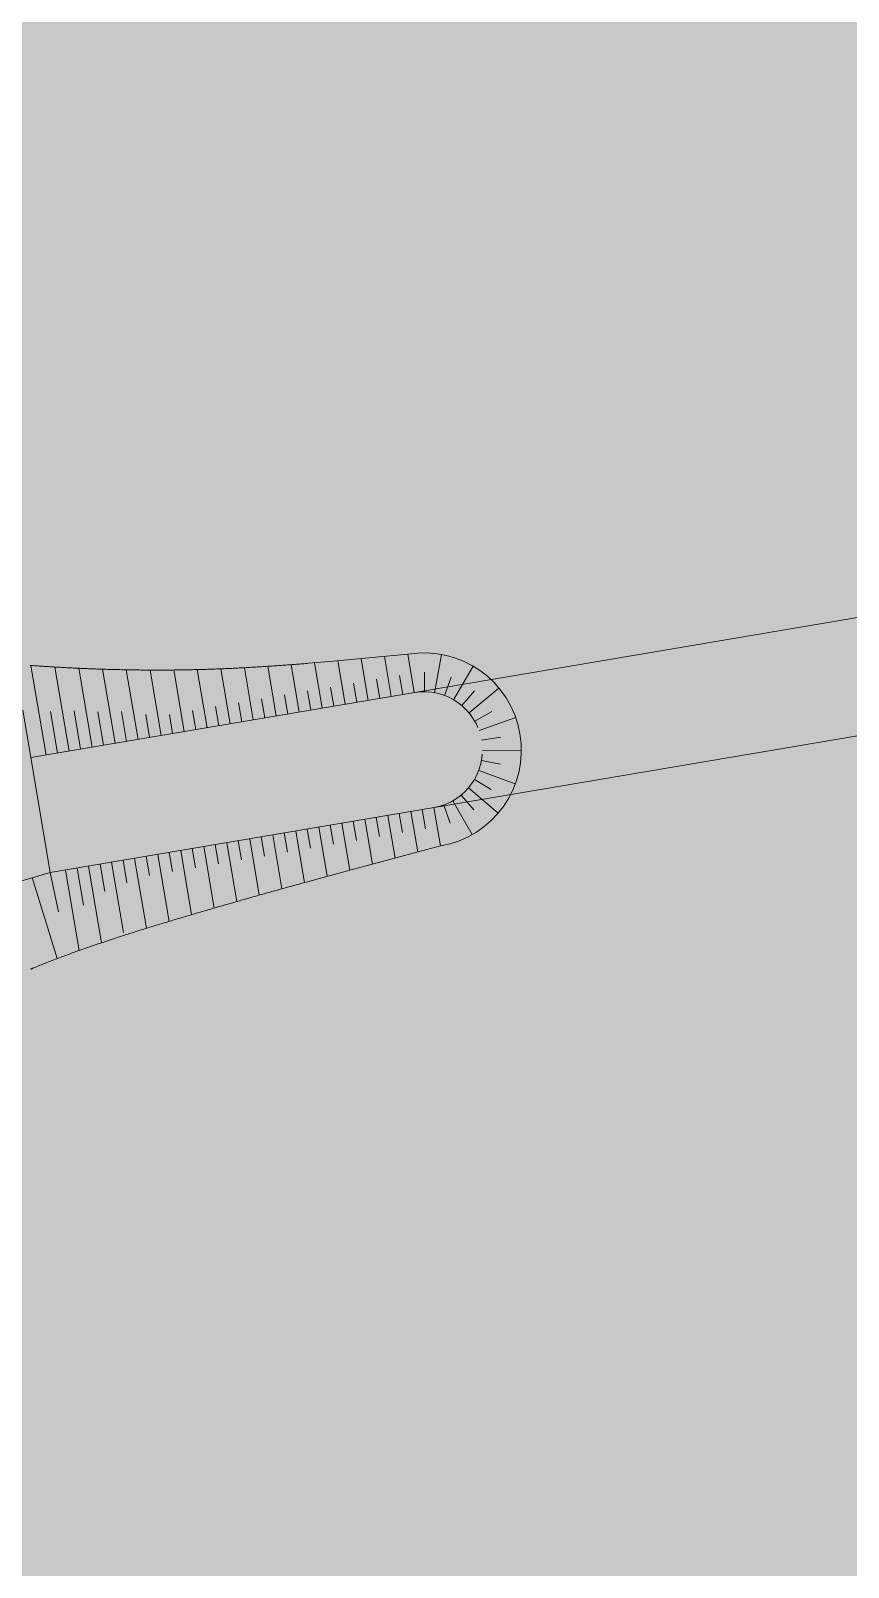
# Model space of a CAD drawing. Header units: metres. Extents: x 783184 to 1587399, y 282652 to 580595.
# Drawn here: x 788808.64 to 788829.65, y 290109.97 to 290149.48 of the extents above; entities that cross this region are included whole.
import ezdxf

# ---------------------------------------------------------------- set-up
doc = ezdxf.new("R2010")
doc.units = ezdxf.units.M
doc.header["$LTSCALE"] = 0.5
doc.linetypes.add('VERDECKT2_S2', pattern=[5.4, 4, -1.4])
for name, color, linetype in [('dig lac', 18, 'CONTINUOUS'), ('mal lac', 18, 'CONTINUOUS'), ('neproductiv - plaja', 7, 'CONTINUOUS')]:
    doc.layers.add(name, color=color, linetype=linetype)

msp = doc.modelspace()

# ---------------------------------------------------------------- hatches: boundary and pattern name
at = {"layer": 'mal lac', "lineweight": 30, "true_color": 0x66b3ff}
h = msp.add_hatch(dxfattribs=at)
h.set_pattern_fill('AR-SAND', color=151, scale=0.25, style=0)
h.paths.add_polyline_path([(792054.33, 289560.55), (792045.8013, 289590.58355), (792042.92, 289600.73), (792031.26, 289636.08), (792020.79, 289658.4), (792014.06, 289678.3), (792005.8, 289695.36), (792011.29, 289696.66), (792012.87, 289700.81), (792011.55, 289706.16), (792009.13, 289708.98), (791999.23, 289709.85), (791995.88, 289720.16), (791989.75, 289739.91), (791981.01, 289767.3), (791959.28, 289810.16), (791950.19, 289826.15), (791943.07, 289831.68), (791925.29001, 289835.03997), (791923.14835, 289839.6319), (791912.8, 289861.82), (791907.97, 289872.69), (791904.15, 289885.99), (791889.71, 289910.02), (791888.3437, 289943.40585), (791887.94, 289953.27), (791890.22, 289978.01), (791899.2, 290029.6), (791904.7257, 290038.3337), (791910.31, 290047.16), (791920.54, 290056.46), (791922.91, 290074.75), (791921.13, 290107.72), (791916.9804, 290126.67808), (791916.46555, 290129.1612), (791907.89, 290170.52), (791905.3293, 290179.164), (791892.05, 290223.99), (791886.97905, 290235.8829), (791866.04335, 290284.9836), (791850.29, 290321.93), (791820.88, 290379.91), (791767.1, 290469.36), (791743.64, 290499.01), (791721.97, 290526.14), (791696.67, 290555.96), (791672.17, 290579.45), (791660.51, 290585.38), (791654.79635, 290589.2872), (791649.25, 290593.08), (791641.15, 290596.24), (791635.61, 290589.13), (791630.48, 290593.08), (791636.6, 290604.53), (791627.31, 290615.59), (791611.29, 290625.85), (791584.37, 290637.31), (791558.2, 290645.53), (791551.48105, 290643.35345), (791548.97, 290642.54), (791538.85, 290638.04), (791529.03, 290642.54), (791519.31, 290653), (791496.38, 290658.73), (791491.39, 290650.26), (791462.73, 290663.71), (791463.48, 290673.18), (791437.8, 290682.89), (791413.62, 290686.63), (791388.72, 290682.68), (791373, 290680.15), (791362.53, 290681.87), (791350.01989, 290679.33995), (791342.35004, 290675.59002), (791339.45, 290666.56), (791334.5, 290652.41), (791327.26, 290655.31), (791328.54, 290668.17), (791321.19, 290671.83), (791307.38996, 290675.76), (791301.80165, 290676.49615), (791296.99, 290677.13), (791285.46, 290677.51), (791267.98, 290680.9), (791255.26, 290683.79), (791245.42, 290680.23), (791232.44, 290681.78), (791220.37, 290682.62), (791209.6, 290682.3), (791197.11, 290679.89), (791163.95, 290679.48), (791149.06, 290681.24), (791131.73, 290679.48), (791116.05, 290677.55), (791103.6, 290675.31), (791086.46, 290677), (791075.66, 290677.69), (791066.16, 290676.67), (791054.11, 290674.5), (791038.79, 290672.41), (791018.85, 290670.29), (790997.03, 290667.71), (790987.87986, 290668.41999), (790972.08, 290667.24), (790946.22, 290663.11), (790903.02, 290655.62), (790874.65, 290648.72), (790833.73, 290629.9), (790803.88, 290609.69), (790792.24, 290594.41), (790777.31, 290573.39), (790763.66, 290562.91), (790752.63, 290552.91), (790737.7, 290538.5), (790720.57, 290514.12), (790699.53, 290478.65), (790667.75, 290428.5), (790648.92, 290393.91), (790632.64, 290370.85), (790615.16, 290355.25), (790594.05, 290344.96), (790578.27, 290339.54), (790565.72, 290333.09), (790552.99, 290323.43), (790544.46, 290311.39), (790533.99, 290297.3), (790528.56, 290286.64), (790521.95, 290271.89), (790514.31, 290260.36), (790500.38, 290244.32), (790483.92, 290227.37), (790465.26, 290219.4), (790455.42, 290217.87), (790442.19, 290225.16), (790428.28, 290238.56), (790415.56, 290262.46), (790410.47, 290283.31), (790405.53, 290307.99), (790407.4, 290333.76), (790410.96, 290351.23), (790410.14, 290370.84), (790418.46, 290391.64), (790421.66, 290405.92), (790418.32, 290408.99), (790418.85, 290414.74), (790422.6, 290415.68), (790425.27, 290434.4), (790421.65, 290472.6), (790415.77, 290513.78), (790409.05, 290552.66), (790394.74, 290597.72), (790388.81, 290611.58), (790379, 290612.32), (790375.75, 290620.36), (790384.59, 290626.56), (790377.94, 290641.53), (790353.97, 290679.03), (790344.16, 290691.26), (790328.86, 290704.86), (790297.24, 290718.11), (790264.84, 290725.39), (790232.77, 290729.92), (790187.59, 290735.35), (790155.30595, 290741.074), (790137.28, 290744.27), (790106.23, 290745.51), (790075, 290740.15), (790073.08085, 290739.5892), (790062.92, 290736.62), (790046.8, 290732.31), (790013.44, 290725.73), (789992.56, 290718.69), (789966.07, 290708.13), (789854.07, 290659.01), (789831.65, 290647.92), (789754.65, 290609.82), (789700.08, 290579.99), (789650.72, 290553.8), (789597.65, 290543.65), (789530.64, 290550.26), (789431.29, 290603.77), (789369.51, 290588.01), (789306.84, 290565.04), (789268.53, 290536.85), (789232.56, 290499.74), (789183.55, 290449.82), (789138.77, 290419.11), (789132.87, 290417.78), (789095.38, 290406.98), (789064.26, 290397.54), (789000.75, 290362.64), (788973.8, 290331.43), (788914.71, 290308.84), (788859.23, 290289.33), (788839, 290276.8), (788805.04, 290221.59), (788800.11, 290196.77), (788790.4, 290164.02), (788793.71, 290126.62), (788830.83, 289994.37), (788859.56, 289956.44), (788900.7, 289945.68), (789007.67, 289953.41), (789020.18, 289957.13), (789029.88, 289976.69), (789036.07, 289979.91), (789041.68, 289975.98), (789050.77, 289965.72), (789066.27, 289954.56), (789084.64, 289945.82), (789094.84, 289943.2), (789109.68, 289939.8), (789126.26, 289936.57), (789141.66, 289936.99), (789160.91, 289937.4), (789173.81, 289942.9), (789175.08, 289941.15), (789186.46, 289936.91), (789203.69, 289932.82), (789219.8, 289924.31), (789235.96, 289913.44), (789263.78, 289895.05), (789276.19, 289876.29), (789292.43, 289869.42), (789293.93, 289856.98), (789296.6, 289846.08), (789320.69, 289828.18), (789355.21, 289822.2), (789372.34, 289833.53), (789376.52, 289825.47), (789396.71, 289809.2), (789430.34, 289795), (789439.25, 289779.43), (789448.8, 289774.39), (789450.84, 289764.24), (789460.6, 289755.95), (789462.82, 289743.79), (789469.3, 289741.52), (789492.61, 289742.46), (789522.63, 289747.46), (789535.48, 289754.66), (789535.24, 289755.66), (789540.73, 289755.73), (789543.72, 289750.86), (789534.84, 289735.95), (789516.63, 289720.7), (789515.64, 289720.83), (789502.88112, 289717.73926), (789496.75, 289722.19), (789488.95, 289726.49), (789482.58, 289726.68), (789473.75, 289725.78), (789471.06, 289724.51), (789470.72, 289723.65), (789461.44, 289720.77), (789460.26, 289717.51), (789460.79, 289710.88), (789463.92, 289707.15), (789473.31, 289707.12), (789482.17, 289706.6), (789488.25, 289702.94), (789487.89, 289696.87), (789483.63, 289690.82), (789472.25, 289681.02), (789468.38, 289676.19), (789467.61, 289673.16), (789458.41, 289674.33), (789453.96, 289652), (789451.12, 289633.35), (789447.67, 289608.22), (789438.93, 289570.99), (789426.56, 289530.45), (789411.26, 289495.94), (789384.33, 289451.39), (789365.53, 289410.2), (789353.96, 289379.12), (789349.62, 289325.64), (789348.9, 289272.17), (789346.01, 289235.31), (789338.78, 289215.8), (789338.78, 289187.2), (789338.05, 289159.74), (789324.63, 289131.46), (789288.16, 289086.03), (789258.51, 289043.39), (789249.84, 289022.44), (789248.39, 288981.24), (789248.39, 288942.94), (789259.96, 288903.19), (789264.98, 288870.84), (789266.43, 288818.81), (789269.32, 288779.78), (789283.78, 288742.93), (789307.64, 288691.62), (789334.4, 288642.48), (789347.35, 288613.62), (789351.75, 288573.1), (789348.13, 288529.74), (789327.89, 288471.2), (789296.02, 288400.57), (789267.09, 288342.75), (789247.57, 288278.43), (789224.62, 288213.05), (789222.26, 288179.43), (789193.52, 288139.64), (789176.02, 288116.14), (789144.07, 288084.46), (789119.60909, 288079.37148), (789088.2683, 288077.632), (789055.37875, 288072.99152), (789035.01093, 288070.11777), (789018.57205, 288067.95585), (789002.70783, 288063.50936), (788986.84361, 288058.48332), (788966.72444, 288050.1699), (788944.86267, 288036.63724), (788915.414, 288019.94707), (788893.55408, 288005.83406), (788881.94481, 287992.88176), (788870.72503, 287977.60883), (788862.97013, 287960.52748), (788856.58679, 287944.67419), (788851.16888, 287928.82169), (788848.65467, 287913.74195), (788847.10776, 287900.59566), (788846.91393, 287883.19688), (788852.52382, 287858.53638), (788864.9047, 287829.92478), (788873.22262, 287810.9781), (788881.73621, 287790.09876), (788890.64299, 287764.44026), (788896.83251, 287736.02104), (788897.7998, 287717.07517), (788896.05905, 287702.96215), (788894.89794, 287690.7826), (788887.92573, 287668.26238), (788882.7035, 287651.82953), (788874.96521, 287636.94377), (788869.35348, 287624.9574), (788864.9047, 287617.22434), (788851.53807, 287605.33898), (788840.7041, 287594.70653), (788836.44731, 287590.64641), (788829.09668, 287582.52617), (788804.50842, 287556.94784), (788783.80777, 287534.71539), (788762.9133, 287509.96912), (788738.81999, 287481.43433), (788732.90345, 287472.77075), (788725.93862, 287462.71705), (788710.6928, 287448.74432), (788697.32432, 287436.34032), (788686.82078, 287426.91748), (788678.46594, 287419.28382), (788674.16853, 287412.84294), (788667.84241, 287405.44816), (788649.67812, 287390.82532), (788638.81646, 287381.04497), (788630.93973, 287372.33796), (788622.4649, 287363.75039), (788606.80928, 287346.99369), (788595.35137, 287336.85502), (788586.99653, 287324.33159), (788581.86475, 287317.05624), (788568.59226, 287308.19132), (788548.42141, 287289.46508), (788534.79818, 287278.33483), (788521.62907, 287267.08193), (788515.52077, 287258.30919), (788510.7508, 287255.25749), (788505.78885, 287249.91722), (788498.53605, 287244.38616), (788492.80987, 287240.38135), (788479.04451, 287226.39018), (788458.24233, 287205.7922), (788441.14401, 287188.86172), (788427.68423, 287176.94493), (788412.9885, 287166.07359), (788387.77262, 287144.47682), (788371.55028, 287133.22472), (788358.38117, 287122.54417), (788338.11432, 287109.90049), (788317.50227, 287094.83357), (788300.13359, 287082.81835), (788267.08159, 287063.51015), (788241.50574, 287047.87088), (788218.77822, 287032.58913), (788190.72325, 287015.99676), (788180.38031, 287008.32061), (788166.6371, 286997.83084), (788156.90517, 286985.43406), (788147.55167, 286974.37194), (788139.53649, 286961.97516), (788136.10115, 286954.72787), (788121.76723, 286913.8277), (788113.1798, 286889.4157), (788105.16278, 286867.67383), (788095.60008, 286841.74017), (788084.91254, 286825.04781), (788077.65974, 286814.17648), (788070.96503, 286804.14165), (788065.25486, 286796.6302), (788060.48304, 286785.56888), (788059.32747, 286769.08473), (788062.57267, 286750.39376), (788062.57267, 286740.09477), (788080.04473, 286674.2343), (788132.23754, 286523.63883), (788180.28063, 286377.60527), (788247.99062, 286174.46555), (788295.28608, 286052.56665), (788330.84688, 286043.42617), (788346.35, 286051.68), (788364.9, 286063.97), (788385.76, 286063.65), (788412.23, 286061.91), (788432.71, 286058.63), (788445.77845, 286055.44675), (788455.7, 286053.03), (788477.46, 286046.44), (788477.80875, 286046.4201), (788494.46, 286045.47), (788507.02, 286048.37), (788519.18, 286055.76), (788534.33, 286073.58), (788541.00375, 286084.33415), (788543.8, 286088.84), (788551.9488, 286108.3859), (788555.39, 286116.64), (788557.9086, 286123.82005), (788566.92, 286149.51), (788567.79765, 286151.8587), (788592.21, 286217.19), (788600.44, 286241.51), (788605.85, 286268.74), (788607.41, 286292.99), (788613.2, 286310.76), (788617.24855, 286319.64535), (788623.05965, 286332.39885), (788627.89, 286343), (788646.63, 286374.47), (788661.15, 286396.75), (788670.44, 286410.99), (788681.23, 286427.61), (788692.72, 286446.68), (788702.51, 286459.94), (788716.8, 286473.26), (788730.6512, 286483.9985), (788737.67, 286489.44), (788742.9938, 286495.36135), (788754.33, 286507.97), (788765.73, 286523.61), (788773.07, 286536.74), (788777.52, 286556.63), (788789.3, 286580.96), (788800.78003, 286601.69005), (788810.2817, 286612.1516), (788813.45, 286615.64), (788835.71, 286628.93), (788849.3879, 286635.8551), (788850.10045, 286636.21585), (788865.08, 286643.8), (788877.8488, 286649.60035), (788884.21005, 286652.49002), (788900.44, 286659.05), (788916.86, 286658.48), (788927.68, 286652.88), (788937.21, 286647.8), (788949.72, 286634.56), (788963.71008, 286618.36993), (788963.8941, 286618.20785), (788985.43, 286599.24), (789011.72, 286582.98), (789036.67, 286570.57), (789060.15, 286562.85), (789081.21, 286556.29), (789098.98, 286547.99), (789102.84, 286539.88), (789098.83, 286531.78), (789099.41, 286522.51), (789109.04, 286511.13), (789117.91, 286512.07), (789122.55, 286518.25), (789118.28, 286523.8), (789137.62, 286526.94), (789151.92, 286534.47), (789155.98, 286539.68), (789154.67195, 286548.72645), (789152.88, 286561.12), (789161.63, 286578.5), (789182.05, 286641.22), (789193.83, 286706.90015), (789195.47185, 286775.18835), (789196.28, 286808.8), (789197.75, 286866.93), (789200.34, 286894.38), (789204.76, 286913.51), (789217.27, 286937.42), (789235.31, 286964.65), (789256.66, 286983.05), (789279.85, 287011.01), (789295.68, 287031.98), (789312.62, 287044.49), (789318.50325, 287045.93415), (789321.9834, 287046.78845), (789333.6, 287049.64), (789361.58, 287051.11), (789386.61005, 287047.79999), (789407.1019, 287042.4782), (789414.95, 287040.44), (789460.04, 287021.28), (789483.84, 287021.28), (789502.64, 287029.33), (789515.24, 287039.7), (789548.09, 287067.5), (789560.61, 287084.06), (789570.69, 287110.64), (789576.65, 287139.98), (789575.03, 287163.38), (789570.46, 287188.5), (789569.69, 287209.32), (789574.04, 287223.35), (789584.29, 287241.69), (789604.94, 287254.2), (789630.93, 287269.34), (789670.23, 287290.86), (789688.37, 287308), (789708.46, 287329.85), (789724.71, 287352.12), (789738.87, 287375.59), (789758.14, 287396.05), (789764.16, 287409.59), (789778.91, 287422.83), (789801.19, 287431.86), (789817.75, 287432.16), (789835.52, 287428.24), (789854.49, 287433.06), (789865.63, 287430.65), (789876.65, 287419.98), (789899.47, 287398.27), (789924.13, 287379.14), (789931.13, 287370.77), (789953.58, 287362.95), (789971.48, 287350.91), (789992.03, 287343.72), (790011.22, 287336.77), (790043.14, 287328.34), (790059.7, 287319.62), (790060, 287312.39), (790054.88, 287298.55), (790059.1, 287278.39), (790081.08, 287244.69), (790117.05, 287208.07), (790151.58, 287166.9), (790170.95, 287146.08), (790187.81, 287125.02), (790203.77, 287106.97), (790215.81, 287091.92), (790230.57, 287080.79), (790241.1, 287074.77), (790256.76, 287078.68), (790263.69, 287088.61), (790269.11, 287111.18), (790266.4, 287127.13), (790267.9, 287138.56), (790274.83, 287153.31), (790272.68, 287195.11), (790270.01, 287222.21), (790268.28, 287236.46), (790266.23, 287261.49), (790259.63, 287290.16), (790252.8, 287306.36), (790253.23, 287320.81), (790251.42, 287335.86), (790247.81, 287343.98), (790236.37, 287352.41), (790230.95, 287359.93), (790233.27, 287372.01), (790246.3, 287386.71), (790258.95, 287401.76), (790279.22, 287421.65), (790301.52, 287454.63), (790309.25, 287478.54), (790309.36, 287502.86), (790307.22, 287527.03), (790290.95, 287580.86), (790278.72, 287619.26), (790273.62, 287645.63), (790263.23, 287686.81), (790255.19, 287710.8), (790234.15, 287754.14), (790217.22, 287791.3), (790211.71, 287810.63), (790202.82, 287847.13), (790197.66, 287880.98), (790186.99, 287928.44), (790173.37, 287969.65), (790165.64, 287998.71), (790160.22, 288043.55), (790160.04, 288087.5), (790163.35, 288126.69), (790167.68, 288167.23), (790167.15, 288219.2), (790167.42, 288259.18), (790172.49, 288294.53), (790181.56, 288333.98), (790192.76, 288366.76), (790211.72, 288405.08), (790223.99, 288427.2), (790240.26, 288443.72), (790254.92, 288453.58), (790271.73, 288461.05), (790287.46, 288464.51), (790298.13, 288468.78), (790335.79, 288517.15), (790354.14, 288537.27), (790368.54, 288548.73), (790381.78, 288551.67), (790401.07, 288552.73), (790445.92, 288543.04), (790480.62, 288523.62), (790509.35, 288502.36), (790524.22, 288488.2), (790563.69, 288463.68), (790592.76, 288449.02), (790634.9, 288422.1), (790665.57, 288404.51), (790686.15985, 288395.24185), (790711.29, 288383.93), (790733.66, 288384.01), (790751.82, 288385.36), (790758.4133, 288386.0314), (790768.22, 288387.03), (790808.34, 288393.09), (790834.42, 288399.48), (790850.67, 288404.83), (790864.73, 288412.67), (790891.77, 288428.73), (790905.9, 288442.51), (790922.05, 288462.01), (790929.52, 288464.46), (790937.15, 288472.91), (790935.32, 288480.04), (790947.51, 288506.75), (790960.63, 288524.9), (790970.05, 288535.66), (790988.89, 288545.07), (791004.54, 288538.05), (791018.52, 288519.17), (791030.04, 288492.81), (791032.54085, 288485.6052), (791033.22485, 288483.63455), (791037.18, 288472.24), (791038.3, 288459.47), (791041.75, 288447.73), (791051.4, 288429.46), (791057.15, 288404.5), (791055.79, 288391.92), (791055.12, 288379.99), (791058.28, 288371.7), (791057.28, 288361.09), (791062.92, 288349.49), (791069.38, 288333.58), (791075.38, 288318.87), (791085.46, 288299.21), (791087.87, 288283.78), (791086.48, 288250.94), (791088.03003, 288231.40963), (791088.40155, 288226.10585), (791089.52, 288210.14), (791090.18, 288191.34), (791092.08, 288178.55), (791094.77115, 288168.07825), (791099.15125, 288151.0346), (791101.82, 288140.65), (791112.45, 288113.16), (791128.83004, 288081.30993), (791134.37, 288065.87), (791141.82, 288042.72), (791141.60475, 288026.32745), (791141.57, 288023.68), (791143.3244, 288014.9162), (791145.92, 288001.95), (791144.26, 287984.98), (791153.6, 287961.44), (791167.89, 287944.89), (791174.93, 287925.02), (791177.33, 287904.66), (791172.98, 287879.41), (791166.98, 287859.52), (791145.7, 287834.06), (791130.19, 287816.86), (791112.28, 287802), (791098.48, 287787.5), (791077.98, 287760.59), (791065.56, 287743), (791056.66, 287729.35), (791056.66, 287717.2), (791061.7, 287704.34), (791076.13, 287680.15), (791098.49, 287652.63), (791113.58, 287643), (791128.78, 287628.9), (791138.1, 287616.69), (791143.46, 287596.87), (791143.22, 287568.62), (791138.59, 287537.78), (791127.95, 287509.08), (791123.39, 287491.33), (791117.8, 287467.54), (791112.42, 287447.26), (791114.85, 287432.98), (791119.82, 287400.42), (791127.3, 287358.07), (791129.05, 287316.85), (791128.49, 287294.84), (791136.69, 287276.04), (791142, 287256.73), (791144.63, 287237.67), (791144.78, 287213.73), (791145.68, 287190.07), (791147.14, 287173.11), (791158.74, 287166.67), (791173.88, 287155.93), (791184.77, 287141.81), (791199.72, 287109.82), (791206.7, 287099.43), (791212.8, 287091.06), (791219.67, 287077.11), (791228.75, 287055.63), (791247.68, 287032.14), (791259.42, 287022.31), (791284.22, 287011.85), (791342.02, 287002), (791369.32, 286994.13), (791407.92, 286967.44), (791430.86, 286953.03), (791451.01, 286939.37), (791473.8, 286909.14), (791492.23, 286895.47), (791513.79, 286875.72), (791541, 286864.91), (791590.78, 286856.16), (791642.73, 286851.07), (791676.88, 286852.85), (791760.85, 286860.68), (791827.48, 286869.01), (791901.52, 286883.34), (791918.2594, 286886.89525), (791947.05, 286893.01), (791948.71475, 286893.5059), (791999.81972, 286908.72992), (792023.1, 286917.25), (792055.88, 286934.28), (792069.15, 286947.3), (792081.53, 286984.64), (792083.72, 286998.34), (792081.89645, 287010.07005), (792077.94, 287035.52), (792079.06165, 287039.36295), (792084.51, 287058.03), (792089.44535, 287079.37805), (792090.07, 287082.08), (792090.60645, 287083.29675), (792102.86, 287111.09), (792120.42, 287135.91), (792151.58725, 287157.3452), (792153.15003, 287158.42002), (792169.54, 287158.75), (792190.84, 287169.23), (792216.51, 287182.09), (792235.02, 287193.19), (792240.0007, 287199.37545), (792243.95, 287204.28), (792263.28, 287226.88), (792283.28, 287255.05), (792298.03, 287285.19), (792308.78, 287312.78), (792316.53815, 287344.68255), (792320.64, 287361.55), (792327.7, 287432.21), (792327.23, 287464.58), (792325.99, 287489.21), (792316.79, 287505.02), (792321.07, 287528.19), (792325.44, 287566.75), (792329.3896, 287582.82835), (792336.1777, 287610.462), (792338.84, 287621.3), (792344.69008, 287629.90014), (792358.4, 287654.78), (792374.25, 287681.91), (792378.13, 287695.16), (792378.11575, 287695.23145), (792375.36, 287709.03), (792382.33, 287728.71), (792392.54, 287751.88), (792393.93, 287764.83), (792391.59, 287775.93), (792384.96, 287796.9), (792388.38, 287811.54), (792389.83685, 287829.20315), (792392.08, 287856.4), (792392.97, 287886.46), (792386.237, 287925.95785), (792385.64, 287929.45999), (792362.39, 287947.28), (792333.24, 287965.78), (792304.09, 287976.88), (792255.3, 287993.11), (792232.16, 288003.28), (792209.03, 288010.22), (792180.8, 288017.62), (792138.98, 288027.16), (792118.63, 288032.8), (792118.94, 288033.57), (792103.16, 288047.98), (792071.43, 288057.98), (792073.32, 288087.54), (792069.85, 288104.18), (792067.52, 288114.84), (792071.14, 288131.99), (792077.87, 288157.76), (792081.32, 288177.19), (792080.79, 288190.97), (792081.32, 288222.96), (792083.62, 288250.36), (792086.64, 288277.87), (792086.46, 288306.15), (792082.75, 288328.24), (792065.18, 288385.96), (792054.48, 288412.95), (792046.37, 288439.88992), (792044.94, 288465.37), (792045.52, 288488.26), (792058.75, 288534.38), (792075.63, 288573.76), (792086.33, 288607.92), (792088.66, 288653.74), (792093.65, 288691.23), (792091.96, 288712.89), (792095.62, 288746.92), (792099.28, 288763.79), (792096.99, 288811.72), (792092.78, 288827.62), (792090.01, 288845), (792089.59, 288884.13), (792086.46, 288902.07), (792085.09, 288914.08), (792089.63, 288925.53), (792101.29, 288941.33), (792116.43, 288950.73), (792131.52, 288969.57), (792134.33375, 288972.898), (792150.89, 288992.48), (792162.15, 288999.19), (792170.65, 289006.1), (792174.6, 289019.33), (792179.57, 289037.26), (792184.31, 289052.26), (792182.93, 289064.31), (792179.24525, 289066.9686), (792175.82, 289069.44), (792175.62, 289077.34), (792184.50998, 289083.66), (792183.72, 289098.28), (792178.78, 289123.95), (792177.4, 289161.04), (792173.65, 289191.06), (792163.77, 289251.68), (792155.32435, 289288.9979), (792152.47, 289301.61), (792135.38, 289348.86), (792124.61, 289373.1), (792117.52, 289391.29), (792111.17, 289405.29), (792107.11, 289416.01), (792096.53, 289440.22), (792082.69, 289477.15), (792068.66, 289514.07)])
at = {"layer": 'neproductiv - plaja', "linetype": 'ByBlock', "lineweight": 30}
h = msp.add_hatch(dxfattribs=at)
h.set_pattern_fill('AR-SAND,_O', color=254, scale=0.1)
h.set_pattern_definition([(37.5, (0, 0), (-0.16000313, 4.894132373), [0, -3.8608, 0, -4.318, 0, -4.1275]), (7.5, (0, 0), (4.49523283, 7.168251006), [0, -2.0828, 0, -3.4798, 0, -1.3335]), (327.5, (-3.124, 0), (7.909923702, 0.014371847), [0, -1.27, 0, -4.572, 0, -5.969]), (317.5, (-3.124, 0), (7.635564525, 2.22929323), [0, -0.635, 0, -2.9972, 0, -3.429])])
h.paths.add_polyline_path([(789243.04169, 290523.61054), (789243.0437, 290523.60869), (789248.28567, 290529.3042), (789248.30027, 290529.29001), (789267.87255, 290549.43035), (789267.93609, 290549.34898), (789282.02337, 290560.34803), (789281.11309, 290561.62406), (789282.74126, 290562.78555), (789283.60126, 290561.58001), (789286.56567, 290563.87971), (789286.57312, 290563.87015), (789301.84557, 290575.77054), (789301.92861, 290575.54159), (789335.7729, 290587.81725), (789335.78635, 290587.77116), (789357.13466, 290594.00296), (789356.43991, 290595.79143), (789358.30419, 290596.51563), (789359.03449, 290594.63564), (789394.4556, 290604.95777), (789394.46748, 290604.90105), (789420.91, 290610.43889), (789420.91025, 290610.28308), (789438.66572, 290610.31173), (789438.48129, 290609.96117), (789536.71724, 290558.28079), (789589.51349, 290553.33611), (789646.29821, 290562.6512), (789709.91656, 290594.39786), (789761.78613, 290620.45094), (789761.79187, 290620.439), (789792.89039, 290635.37714), (789846.97477, 290661.35651), (789922.6929, 290697.72763), (789968.66462, 290719.8101), (789967.31996, 290722.60945, -0.23006201), (789964.70727, 290719.10655), (789950.49142, 290717.14385), (789651.59839, 290571.36034, -0.0685506), (789639.69517, 290567.45653), (789602.06563, 290560.60827, -0.14892819), (789575.49444, 290563.69532), (789540.14791, 290579.11458, -0.0172321), (789533.59511, 290582.03301), (789451.86528, 290621.86228, 0.11385292), (789440.51907, 290624.47981), (789418.66998, 290624.47981, 0.0712115), (789411.40376, 290623.43966), (789349.3558, 290605.30383, 0.015898), (789346.5823, 290604.39653), (789323.18062, 290595.9085, 0.08019054), (789296.47566, 290581.0412), (789223.32614, 290523.32239, -0.01366228), (789218.9853, 290520.08568), (789185.65909, 290501.78314, 0.06429434), (789184.43865, 290500.89211), (789161.66611, 290479.28916, -0.10502163), (789156.67081, 290476.22808), (789145.63201, 290472.3171, 0.04884824), (789143.86683, 290471.49015), (789059.55222, 290421.43725, -0.03949366), (789057.55627, 290420.45633), (789031.24763, 290410.01414, 0.03224146), (789030.08329, 290409.46271), (788935.76641, 290357.10599, 0.05173696), (788932.38332, 290354.74076), (788916.70442, 290341.16789, -0.10404881), (788911.62689, 290338.35319), (788893.74935, 290332.84608, -0.04920845), (788891.03615, 290332.29471), (788878.0669, 290330.96531, 0.20627759), (788857.33367, 290319.39532), (788822.59052, 290274.15963, 0.05716679), (788811.33875, 290255.4204), (788800.55115, 290231.68173, 0.03372242), (788799.32472, 290228.41467), (788784.5785, 290179.30306, 0.09593265), (788782.82895, 290161.93836), (788784.71606, 290141.22728), (788787.68624, 290141.49792), (788785.02774, 290171.28821), (788785.29419, 290171.21631), (788792.32929, 290197.28519), (788792.37102, 290197.27126), (788803.92181, 290231.87569), (788803.98354, 290231.84873), (788818.62647, 290265.37987), (788818.80582, 290265.22271), (788834.54681, 290283.18541), (788834.61484, 290283.10682), (788844.27586, 290291.47006), (788844.36478, 290291.28335), (788859.49043, 290298.487), (788859.5189, 290298.40303), (788893.05299, 290309.76978), (788905.04164, 290314.56005), (788904.18003, 290316.77806), (788906.04431, 290317.50227), (788906.89896, 290315.30217), (788909.54422, 290316.33842), (788947.06934, 290331.29769), (788958.90423, 290337.4216), (788958.10393, 290339.27587), (788959.9402, 290340.0684), (788960.68489, 290338.34299), (788963.91166, 290339.92019), (788963.91905, 290339.90611), (788970.31423, 290343.26386), (788999.4152, 290372.82812), (788999.06751, 290373.52535), (789000.85731, 290374.41788), (789001.22999, 290373.67055), (789004.35705, 290375.43298), (789004.3593, 290375.42893), (789040.83478, 290395.69086), (789040.86294, 290395.62676), (789052.74656, 290400.84804), (789051.94388, 290402.91434), (789053.80816, 290403.63854), (789054.57935, 290401.6533), (789057.25022, 290402.80099), (789078.40477, 290412.48864), (789078.43954, 290412.33447), (789111.88076, 290419.8745), (789111.37513, 290422.20041), (789113.32948, 290422.62527), (789113.83184, 290420.31441), (789116.75931, 290420.97036), (789121.20436, 290421.97213), (789156.14824, 290441.41554), (789155.10727, 290443.50315), (789156.89709, 290444.39563), (789157.8977, 290442.38897), (789160.53233, 290443.82818), (789168.95567, 290448.50935), (789187.69494, 290461.69005), (789194.32291, 290470.80053), (789194.38719, 290470.74125), (789209.87916, 290487.53773), (789208.33044, 290488.80914), (789209.59947, 290490.35496), (789211.34692, 290488.92041), (789213.42958, 290491.1999)])

# ---------------------------------------------------------------- linework, layer by layer
at = {"layer": 'dig lac', "color": 0, "linetype": 'Continuous', "lineweight": 5}
for p, q in [((788808.63885, 290130.78418), (788891.45478, 290144.83844)), ((788809.14079, 290127.82647), (788891.95672, 290141.88073)), ((788818.33058, 290133.44321), (788817.6922, 290133.3814)), ((788818.49789, 290132.45731), (788818.33058, 290133.44321)), ((788819.01883, 290132.45396), (788819.1988, 290133.43763)), ((788808.64977, 290133.15334), (788808.622, 290133.15531)), ((788809.03322, 290130.8511), (788808.64243, 290133.15387)), ((788808.67755, 290133.15138), (788808.64977, 290133.15334)), ((788808.70532, 290133.14944), (788808.67755, 290133.15138)), ((788808.7331, 290133.14751), (788808.70532, 290133.14944)), ((788808.76087, 290133.1456), (788808.7331, 290133.14751)), ((788808.78864, 290133.14371), (788808.76087, 290133.1456)), ((788808.81641, 290133.14183), (788808.78864, 290133.14371)), ((788808.84418, 290133.13996), (788808.81641, 290133.14183)), ((788808.87194, 290133.13811), (788808.84418, 290133.13996)), ((788808.89971, 290133.13628), (788808.87194, 290133.13811)), ((788808.92748, 290133.13446), (788808.89971, 290133.13628)), ((788808.95524, 290133.13266), (788808.92748, 290133.13446)), ((788808.98301, 290133.13088), (788808.95524, 290133.13266)), ((788809.01077, 290133.12911), (788808.98301, 290133.13088)), ((788809.03853, 290133.12735), (788809.01077, 290133.12911)), ((788809.06629, 290133.12561), (788809.03853, 290133.12735)), ((788809.09405, 290133.12389), (788809.06629, 290133.12561)), ((788809.12181, 290133.12218), (788809.09405, 290133.12389)), ((788809.14957, 290133.12049), (788809.12181, 290133.12218)), ((788809.17733, 290133.11881), (788809.14957, 290133.12049)), ((788809.20508, 290133.11715), (788809.17733, 290133.11881)), ((788809.23284, 290133.11551), (788809.20508, 290133.11715)), ((788809.26059, 290133.11388), (788809.23284, 290133.11551)), ((788809.62476, 290130.95149), (788809.25776, 290133.11405)), ((788809.28835, 290133.11227), (788809.26059, 290133.11388)), ((788809.3161, 290133.11067), (788809.28835, 290133.11227)), ((788809.34385, 290133.10909), (788809.3161, 290133.11067)), ((788809.3716, 290133.10753), (788809.34385, 290133.10909)), ((788809.39935, 290133.10598), (788809.3716, 290133.10753)), ((788809.4271, 290133.10445), (788809.39935, 290133.10598)), ((788809.45485, 290133.10293), (788809.4271, 290133.10445)), ((788809.4826, 290133.10143), (788809.45485, 290133.10293)), ((788809.51034, 290133.09995), (788809.4826, 290133.10143)), ((788809.53809, 290133.09848), (788809.51034, 290133.09995)), ((788809.56584, 290133.09703), (788809.53809, 290133.09848)), ((788809.59358, 290133.09559), (788809.56584, 290133.09703)), ((788809.62132, 290133.09418), (788809.59358, 290133.09559)), ((788809.64907, 290133.09277), (788809.62132, 290133.09418)), ((788809.67681, 290133.09139), (788809.64907, 290133.09277)), ((788809.70455, 290133.09002), (788809.67681, 290133.09139)), ((788809.73229, 290133.08866), (788809.70455, 290133.09002)), ((788809.76003, 290133.08732), (788809.73229, 290133.08866)), ((788809.78777, 290133.086), (788809.76003, 290133.08732)), ((788809.8155, 290133.0847), (788809.78777, 290133.086)), ((788809.84324, 290133.08341), (788809.8155, 290133.0847)), ((788809.87098, 290133.08214), (788809.84324, 290133.08341)), ((788809.89871, 290133.08088), (788809.87098, 290133.08214)), ((788810.2163, 290131.05188), (788809.87176, 290133.08211)), ((788809.92645, 290133.07964), (788809.89871, 290133.08088)), ((788809.95418, 290133.07842), (788809.92645, 290133.07964)), ((788809.98191, 290133.07722), (788809.95418, 290133.07842)), ((788810.00964, 290133.07603), (788809.98191, 290133.07722)), ((788810.03738, 290133.07485), (788810.00964, 290133.07603)), ((788810.06511, 290133.0737), (788810.03738, 290133.07485)), ((788810.09284, 290133.07256), (788810.06511, 290133.0737)), ((788810.12057, 290133.07144), (788810.09284, 290133.07256)), ((788810.14829, 290133.07033), (788810.12057, 290133.07144)), ((788810.17602, 290133.06924), (788810.14829, 290133.07033)), ((788810.20375, 290133.06817), (788810.17602, 290133.06924)), ((788810.23148, 290133.06711), (788810.20375, 290133.06817)), ((788810.27036, 290133.06566), (788810.23148, 290133.06711)), ((788810.30925, 290133.06424), (788810.27036, 290133.06566)), ((788810.34813, 290133.06285), (788810.30925, 290133.06424)), ((788810.38702, 290133.0615), (788810.34813, 290133.06285)), ((788810.4259, 290133.06018), (788810.38702, 290133.0615)), ((788810.46478, 290133.05889), (788810.4259, 290133.06018)), ((788810.50366, 290133.05764), (788810.46478, 290133.05889)), ((788810.80784, 290131.15227), (788810.48439, 290133.05826)), ((788810.54254, 290133.05642), (788810.50366, 290133.05764)), ((788810.58142, 290133.05523), (788810.54254, 290133.05642)), ((788810.62029, 290133.05408), (788810.58142, 290133.05523)), ((788810.65917, 290133.05296), (788810.62029, 290133.05408)), ((788810.69804, 290133.05188), (788810.65917, 290133.05296)), ((788810.73691, 290133.05082), (788810.69804, 290133.05188)), ((788810.77578, 290133.04981), (788810.73691, 290133.05082)), ((788810.81465, 290133.04882), (788810.77578, 290133.04981)), ((788810.85352, 290133.04787), (788810.81465, 290133.04882)), ((788810.89239, 290133.04696), (788810.85352, 290133.04787)), ((788810.93126, 290133.04608), (788810.89239, 290133.04696)), ((788810.97012, 290133.04523), (788810.93126, 290133.04608)), ((788811.00899, 290133.04442), (788810.97012, 290133.04523)), ((788811.04785, 290133.04364), (788811.00899, 290133.04442)), ((788811.08671, 290133.04289), (788811.04785, 290133.04364)), ((788811.12557, 290133.04218), (788811.08671, 290133.04289)), ((788811.39938, 290131.25265), (788811.0956, 290133.04273)), ((788811.16443, 290133.04151), (788811.12557, 290133.04218)), ((788811.20329, 290133.04087), (788811.16443, 290133.04151)), ((788811.24215, 290133.04026), (788811.20329, 290133.04087)), ((788811.28101, 290133.03969), (788811.24215, 290133.04026)), ((788811.31986, 290133.03915), (788811.28101, 290133.03969)), ((788811.35872, 290133.03865), (788811.31986, 290133.03915)), ((788811.39757, 290133.03818), (788811.35872, 290133.03865)), ((788811.43642, 290133.03775), (788811.39757, 290133.03818)), ((788811.47528, 290133.03735), (788811.43642, 290133.03775)), ((788811.51413, 290133.03699), (788811.47528, 290133.03735)), ((788811.55298, 290133.03667), (788811.51413, 290133.03699)), ((788811.59183, 290133.03637), (788811.55298, 290133.03667)), ((788811.63068, 290133.03612), (788811.59183, 290133.03637)), ((788811.66952, 290133.0359), (788811.63068, 290133.03612)), ((788811.70837, 290133.03571), (788811.66952, 290133.0359)), ((788811.99093, 290131.35304), (788811.70537, 290133.03573)), ((788811.74722, 290133.03556), (788811.70837, 290133.03571)), ((788811.78606, 290133.03545), (788811.74722, 290133.03556)), ((788811.82491, 290133.03537), (788811.78606, 290133.03545)), ((788811.86375, 290133.03533), (788811.82491, 290133.03537)), ((788811.9026, 290133.03532), (788811.86375, 290133.03533)), ((788811.94144, 290133.03535), (788811.9026, 290133.03532)), ((788811.98028, 290133.03541), (788811.94144, 290133.03535)), ((788812.01912, 290133.03551), (788811.98028, 290133.03541)), ((788812.05796, 290133.03565), (788812.01912, 290133.03551)), ((788812.0968, 290133.03582), (788812.05796, 290133.03565)), ((788812.13564, 290133.03603), (788812.0968, 290133.03582)), ((788812.17448, 290133.03628), (788812.13564, 290133.03603)), ((788812.21332, 290133.03656), (788812.17448, 290133.03628)), ((788812.25215, 290133.03687), (788812.21332, 290133.03656)), ((788812.29099, 290133.03723), (788812.25215, 290133.03687)), ((788812.32983, 290133.03762), (788812.29099, 290133.03723)), ((788812.58247, 290131.45343), (788812.31365, 290133.03745)), ((788812.36866, 290133.03805), (788812.32983, 290133.03762)), ((788812.4075, 290133.03851), (788812.36866, 290133.03805)), ((788812.44633, 290133.03901), (788812.4075, 290133.03851)), ((788812.48516, 290133.03955), (788812.44633, 290133.03901)), ((788812.524, 290133.04012), (788812.48516, 290133.03955)), ((788812.56283, 290133.04073), (788812.524, 290133.04012)), ((788812.60166, 290133.04138), (788812.56283, 290133.04073)), ((788812.6405, 290133.04207), (788812.60166, 290133.04138)), ((788812.67933, 290133.04279), (788812.6405, 290133.04207)), ((788812.71816, 290133.04355), (788812.67933, 290133.04279)), ((788812.75699, 290133.04434), (788812.71816, 290133.04355)), ((788812.79582, 290133.04518), (788812.75699, 290133.04434)), ((788812.83465, 290133.04605), (788812.79582, 290133.04518)), ((788812.87348, 290133.04696), (788812.83465, 290133.04605)), ((788812.91231, 290133.0479), (788812.87348, 290133.04696)), ((788812.95114, 290133.04889), (788812.91231, 290133.0479)), ((788813.17401, 290131.55382), (788812.92042, 290133.04811)), ((788812.98997, 290133.04991), (788812.95114, 290133.04889)), ((788813.02879, 290133.05096), (788812.98997, 290133.04991)), ((788813.06762, 290133.05206), (788813.02879, 290133.05096)), ((788813.10645, 290133.0532), (788813.06762, 290133.05206)), ((788813.14528, 290133.05437), (788813.10645, 290133.0532)), ((788813.1841, 290133.05558), (788813.14528, 290133.05437)), ((788813.22293, 290133.05683), (788813.1841, 290133.05558)), ((788813.26164, 290133.05811), (788813.22293, 290133.05683)), ((788813.30034, 290133.05943), (788813.26164, 290133.05811)), ((788813.33904, 290133.06078), (788813.30034, 290133.05943)), ((788813.37774, 290133.06218), (788813.33904, 290133.06078)), ((788813.41645, 290133.06361), (788813.37774, 290133.06218)), ((788813.45515, 290133.06507), (788813.41645, 290133.06361)), ((788813.49385, 290133.06658), (788813.45515, 290133.06507)), ((788813.53255, 290133.06811), (788813.49385, 290133.06658)), ((788813.76555, 290131.6542), (788813.52565, 290133.06784)), ((788813.57125, 290133.06969), (788813.53255, 290133.06811)), ((788813.60995, 290133.0713), (788813.57125, 290133.06969)), ((788813.64866, 290133.07294), (788813.60995, 290133.0713)), ((788813.68736, 290133.07462), (788813.64866, 290133.07294)), ((788813.72606, 290133.07633), (788813.68736, 290133.07462)), ((788813.76476, 290133.07808), (788813.72606, 290133.07633)), ((788813.80346, 290133.07986), (788813.76476, 290133.07808)), ((788813.84216, 290133.08168), (788813.80346, 290133.07986)), ((788813.88086, 290133.08353), (788813.84216, 290133.08168)), ((788813.91956, 290133.08541), (788813.88086, 290133.08353)), ((788813.95826, 290133.08732), (788813.91956, 290133.08541)), ((788813.99696, 290133.08927), (788813.95826, 290133.08732)), ((788814.03566, 290133.09124), (788813.99696, 290133.08927)), ((788814.07436, 290133.09325), (788814.03566, 290133.09124)), ((788814.11306, 290133.0953), (788814.07436, 290133.09325)), ((788814.15175, 290133.09737), (788814.11306, 290133.0953)), ((788814.3571, 290131.75459), (788814.12942, 290133.09617)), ((788814.19045, 290133.09947), (788814.15175, 290133.09737)), ((788814.22915, 290133.10161), (788814.19045, 290133.09947)), ((788814.26785, 290133.10377), (788814.22915, 290133.10161)), ((788814.30655, 290133.10597), (788814.26785, 290133.10377)), ((788814.34525, 290133.10819), (788814.30655, 290133.10597)), ((788814.38394, 290133.11044), (788814.34525, 290133.10819)), ((788814.42264, 290133.11273), (788814.38394, 290133.11044)), ((788814.46134, 290133.11504), (788814.42264, 290133.11273)), ((788814.50004, 290133.11738), (788814.46134, 290133.11504)), ((788814.53873, 290133.11975), (788814.50004, 290133.11738)), ((788814.57743, 290133.12215), (788814.53873, 290133.11975)), ((788814.61613, 290133.12457), (788814.57743, 290133.12215)), ((788814.65483, 290133.12703), (788814.61613, 290133.12457)), ((788814.69352, 290133.12951), (788814.65483, 290133.12703)), ((788814.73222, 290133.13201), (788814.69352, 290133.12951)), ((788814.94864, 290131.85498), (788814.73192, 290133.13199)), ((788814.77092, 290133.13455), (788814.73222, 290133.13201)), ((788814.80961, 290133.1371), (788814.77092, 290133.13455)), ((788814.84831, 290133.13969), (788814.80961, 290133.1371)), ((788814.887, 290133.1423), (788814.84831, 290133.13969)), ((788814.9257, 290133.14494), (788814.887, 290133.1423)), ((788814.9644, 290133.1476), (788814.9257, 290133.14494)), ((788815.00309, 290133.15029), (788814.9644, 290133.1476)), ((788815.04179, 290133.153), (788815.00309, 290133.15029)), ((788815.08048, 290133.15574), (788815.04179, 290133.153)), ((788815.11918, 290133.1585), (788815.08048, 290133.15574)), ((788815.15787, 290133.16128), (788815.11918, 290133.1585)), ((788815.19657, 290133.16409), (788815.15787, 290133.16128)), ((788815.23526, 290133.16692), (788815.19657, 290133.16409)), ((788815.27396, 290133.16977), (788815.23526, 290133.16692)), ((788815.31265, 290133.17265), (788815.27396, 290133.16977)), ((788815.35135, 290133.17555), (788815.31265, 290133.17265)), ((788815.54018, 290131.95537), (788815.33334, 290133.1742)), ((788815.39004, 290133.17847), (788815.35135, 290133.17555)), ((788815.42873, 290133.18141), (788815.39004, 290133.17847)), ((788815.46743, 290133.18438), (788815.42873, 290133.18141)), ((788815.50612, 290133.18736), (788815.46743, 290133.18438)), ((788815.54482, 290133.19037), (788815.50612, 290133.18736)), ((788815.58351, 290133.19339), (788815.54482, 290133.19037)), ((788815.6222, 290133.19644), (788815.58351, 290133.19339)), ((788815.6609, 290133.19951), (788815.6222, 290133.19644)), ((788815.69959, 290133.2026), (788815.6609, 290133.19951)), ((788815.73828, 290133.2057), (788815.69959, 290133.2026)), ((788815.77698, 290133.20883), (788815.73828, 290133.2057)), ((788816.4154, 290133.26292), (788815.77698, 290133.20883)), ((788816.13172, 290132.05575), (788815.93386, 290133.22169)), ((788817.05381, 290133.32087), (788816.4154, 290133.26292)), ((788816.72327, 290132.15614), (788816.53366, 290133.2734)), ((788817.6922, 290133.3814), (788817.05381, 290133.32087)), ((788817.31481, 290132.25653), (788817.13293, 290133.32826)), ((788817.90635, 290132.35692), (788817.73184, 290133.38521)), ((788819.5072, 290132.27264), (788820.01276, 290133.13543)), ((788817.01904, 290132.20634), (788816.93538, 290132.69929)), ((788817.61058, 290132.30672), (788817.52692, 290132.79968)), ((788818.20212, 290132.40711), (788818.11847, 290132.90006)), ((788818.75851, 290132.47842), (788818.76172, 290132.97841)), ((788819.27094, 290132.38466), (788819.44497, 290132.8534)), ((788814.65287, 290131.80479), (788814.56921, 290132.29774)), ((788815.24441, 290131.90517), (788815.16075, 290132.39813)), ((788815.83595, 290132.00556), (788815.7523, 290132.49851)), ((788816.42749, 290132.10595), (788816.34384, 290132.5989)), ((788819.72041, 290132.12129), (788820.04426, 290132.50224)), ((788819.9041, 290131.93522), (788820.67427, 290132.57307)), ((788808.63885, 290130.78418), (788808.43139, 290132.0067)), ((788809.32899, 290130.9013), (788809.14829, 290131.96607)), ((788809.92053, 290131.00169), (788809.75322, 290131.98759)), ((788810.51207, 290131.10207), (788810.36651, 290131.95981)), ((788811.10361, 290131.20246), (788810.97311, 290131.97147)), ((788811.69516, 290131.30285), (788811.59477, 290131.89439)), ((788812.2867, 290131.40324), (788812.20304, 290131.89619)), ((788812.87824, 290131.50362), (788812.79458, 290131.99658)), ((788813.46978, 290131.60401), (788813.38613, 290132.09696)), ((788814.06133, 290131.7044), (788813.97767, 290132.19735)), ((788820.0527, 290131.72008), (788820.48731, 290131.96729)), ((788820.16167, 290131.48241), (788821.10354, 290131.81838)), ((788820.22772, 290131.22942), (788820.72067, 290131.31307)), ((788808.63885, 290130.78418), (788809.14079, 290127.82647)), ((788820.22437, 290130.70848), (788820.7162, 290130.6185)), ((788820.24883, 290130.96881), (788821.24881, 290130.96238)), ((788820.15507, 290130.45637), (788821.09255, 290130.10831)), ((788819.89171, 290130.0069), (788820.6536, 290129.3592)), ((788820.04305, 290130.22011), (788820.47445, 290129.96733)), ((788818.99983, 290129.49959), (788819.16714, 290128.51369)), ((788819.25282, 290129.56564), (788819.4208, 290129.0947)), ((788819.49049, 290129.67462), (788819.98492, 290128.80539)), ((788819.70564, 290129.82321), (788820.02456, 290129.43813)), ((788816.63366, 290129.09804), (788816.83866, 290127.89008)), ((788816.92943, 290129.14824), (788817.01309, 290128.65529)), ((788817.2252, 290129.19843), (788817.42061, 290128.04696)), ((788817.52098, 290129.24862), (788817.60463, 290128.75567)), ((788817.81675, 290129.29882), (788818.00271, 290128.203)), ((788818.11252, 290129.34901), (788818.19617, 290128.85606)), ((788818.40829, 290129.39921), (788818.5849, 290128.35848)), ((788818.70406, 290129.4494), (788818.78772, 290128.95645)), ((788814.26749, 290128.69649), (788814.51318, 290127.24875)), ((788814.56326, 290128.74669), (788814.64692, 290128.25373)), ((788814.85903, 290128.79688), (788815.09411, 290127.41169)), ((788815.15481, 290128.84707), (788815.23846, 290128.35412)), ((788815.45058, 290128.89727), (788815.67536, 290127.57272)), ((788815.74635, 290128.94746), (788815.83, 290128.45451)), ((788816.04212, 290128.99766), (788816.25689, 290127.73209)), ((788816.33789, 290129.04785), (788816.42155, 290128.5549)), ((788811.90132, 290128.29494), (788812.1936, 290126.57269)), ((788812.19709, 290128.34514), (788812.28075, 290127.85218)), ((788812.49287, 290128.39533), (788812.77279, 290126.74584)), ((788812.78864, 290128.44552), (788812.87229, 290127.95257)), ((788813.08441, 290128.49572), (788813.35322, 290126.91169)), ((788813.38018, 290128.54591), (788813.46384, 290128.05296)), ((788813.67595, 290128.59611), (788813.93262, 290127.08363)), ((788813.97172, 290128.6463), (788814.05538, 290128.15335)), ((788819.16714, 290128.51369), (788818.0197, 290128.20746)), ((788809.53515, 290127.89339), (788809.88613, 290125.82521)), ((788809.83092, 290127.94359), (788809.99322, 290126.98726)), ((788810.1267, 290127.99378), (788810.46092, 290126.02434)), ((788810.42247, 290128.04397), (788810.54126, 290127.34398)), ((788810.71824, 290128.09417), (788811.02442, 290126.28996)), ((788811.01401, 290128.14436), (788811.11272, 290127.56268)), ((788811.30978, 290128.19455), (788811.61501, 290126.39597)), ((788811.60555, 290128.24475), (788811.68921, 290127.7518)), ((788816.87146, 290127.8988), (788815.72161, 290127.58526)), ((788818.0197, 290128.20746), (788816.87146, 290127.8988)), ((788809.14079, 290127.82647), (788806.9749, 290127.2031)), ((788808.67871, 290127.69811), (788809.31597, 290125.61521)), ((788809.14079, 290127.82647), (788809.35601, 290126.82046)), ((788815.35022, 290127.48268), (788815.31306, 290127.47238)), ((788815.38737, 290127.49297), (788815.35022, 290127.48268)), ((788815.42452, 290127.50326), (788815.38737, 290127.49297)), ((788815.46166, 290127.51354), (788815.42452, 290127.50326)), ((788815.49881, 290127.52381), (788815.46166, 290127.51354)), ((788815.53595, 290127.53407), (788815.49881, 290127.52381)), ((788815.57309, 290127.54432), (788815.53595, 290127.53407)), ((788815.61022, 290127.55457), (788815.57309, 290127.54432)), ((788815.64735, 290127.56481), (788815.61022, 290127.55457)), ((788815.68448, 290127.57504), (788815.64735, 290127.56481)), ((788815.72161, 290127.58526), (788815.68448, 290127.57504)), ((788813.97344, 290127.09515), (788813.93617, 290127.08448)), ((788814.01071, 290127.10581), (788813.97344, 290127.09515)), ((788814.04798, 290127.11646), (788814.01071, 290127.10581)), ((788814.08525, 290127.1271), (788814.04798, 290127.11646)), ((788814.12251, 290127.13773), (788814.08525, 290127.1271)), ((788814.15976, 290127.14834), (788814.12251, 290127.13773)), ((788814.19702, 290127.15895), (788814.15976, 290127.14834)), ((788814.23427, 290127.16954), (788814.19702, 290127.15895)), ((788814.27151, 290127.18013), (788814.23427, 290127.16954)), ((788814.30876, 290127.1907), (788814.27151, 290127.18013)), ((788814.346, 290127.20126), (788814.30876, 290127.1907)), ((788814.38323, 290127.21181), (788814.346, 290127.20126)), ((788814.42046, 290127.22235), (788814.38323, 290127.21181)), ((788814.45769, 290127.23288), (788814.42046, 290127.22235)), ((788814.49492, 290127.2434), (788814.45769, 290127.23288)), ((788814.53214, 290127.25391), (788814.49492, 290127.2434)), ((788814.56936, 290127.26441), (788814.53214, 290127.25391)), ((788814.60657, 290127.2749), (788814.56936, 290127.26441)), ((788814.64378, 290127.28538), (788814.60657, 290127.2749)), ((788814.68099, 290127.29585), (788814.64378, 290127.28538)), ((788814.7182, 290127.30631), (788814.68099, 290127.29585)), ((788814.7554, 290127.31676), (788814.7182, 290127.30631)), ((788814.7926, 290127.3272), (788814.7554, 290127.31676)), ((788814.8298, 290127.33763), (788814.7926, 290127.3272)), ((788814.86699, 290127.34805), (788814.8298, 290127.33763)), ((788814.90418, 290127.35846), (788814.86699, 290127.34805)), ((788814.94136, 290127.36886), (788814.90418, 290127.35846)), ((788814.97855, 290127.37925), (788814.94136, 290127.36886)), ((788815.01573, 290127.38963), (788814.97855, 290127.37925)), ((788815.05291, 290127.40001), (788815.01573, 290127.38963)), ((788815.09008, 290127.41037), (788815.05291, 290127.40001)), ((788815.12725, 290127.42073), (788815.09008, 290127.41037)), ((788815.16442, 290127.43108), (788815.12725, 290127.42073)), ((788815.20158, 290127.44141), (788815.16442, 290127.43108)), ((788815.23875, 290127.45174), (788815.20158, 290127.44141)), ((788815.27591, 290127.46206), (788815.23875, 290127.45174)), ((788815.31306, 290127.47238), (788815.27591, 290127.46206)), ((788812.5915, 290126.69194), (788812.55407, 290126.68079)), ((788812.62893, 290126.70308), (788812.5915, 290126.69194)), ((788812.66636, 290126.71421), (788812.62893, 290126.70308)), ((788812.70378, 290126.72532), (788812.66636, 290126.71421)), ((788812.74119, 290126.73641), (788812.70378, 290126.72532)), ((788812.7786, 290126.7475), (788812.74119, 290126.73641)), ((788812.81601, 290126.75857), (788812.7786, 290126.7475)), ((788812.85341, 290126.76962), (788812.81601, 290126.75857)), ((788812.89081, 290126.78066), (788812.85341, 290126.76962)), ((788812.9282, 290126.79169), (788812.89081, 290126.78066)), ((788812.96559, 290126.8027), (788812.9282, 290126.79169)), ((788813.00297, 290126.8137), (788812.96559, 290126.8027)), ((788813.04035, 290126.82468), (788813.00297, 290126.8137)), ((788813.07772, 290126.83566), (788813.04035, 290126.82468)), ((788813.11509, 290126.84662), (788813.07772, 290126.83566)), ((788813.15246, 290126.85756), (788813.11509, 290126.84662)), ((788813.18982, 290126.86849), (788813.15246, 290126.85756)), ((788813.22718, 290126.87941), (788813.18982, 290126.86849)), ((788813.26453, 290126.89032), (788813.22718, 290126.87941)), ((788813.30188, 290126.90121), (788813.26453, 290126.89032)), ((788813.33922, 290126.91209), (788813.30188, 290126.90121)), ((788813.37656, 290126.92296), (788813.33922, 290126.91209)), ((788813.4139, 290126.93381), (788813.37656, 290126.92296)), ((788813.45123, 290126.94465), (788813.4139, 290126.93381)), ((788813.48855, 290126.95548), (788813.45123, 290126.94465)), ((788813.52588, 290126.9663), (788813.48855, 290126.95548)), ((788813.5632, 290126.9771), (788813.52588, 290126.9663)), ((788813.60051, 290126.98789), (788813.5632, 290126.9771)), ((788813.63782, 290126.99867), (788813.60051, 290126.98789)), ((788813.67513, 290127.00944), (788813.63782, 290126.99867)), ((788813.71243, 290127.0202), (788813.67513, 290127.00944)), ((788813.74973, 290127.03094), (788813.71243, 290127.0202)), ((788813.78702, 290127.04167), (788813.74973, 290127.03094)), ((788813.82432, 290127.05239), (788813.78702, 290127.04167)), ((788813.8616, 290127.0631), (788813.82432, 290127.05239)), ((788813.89889, 290127.07379), (788813.8616, 290127.0631)), ((788813.93617, 290127.08448), (788813.89889, 290127.07379)), ((788811.32701, 290126.3062), (788811.28994, 290126.29451)), ((788811.36409, 290126.31786), (788811.32701, 290126.3062)), ((788811.40116, 290126.32949), (788811.36409, 290126.31786)), ((788811.43825, 290126.3411), (788811.40116, 290126.32949)), ((788811.47534, 290126.35268), (788811.43825, 290126.3411)), ((788811.51243, 290126.36424), (788811.47534, 290126.35268)), ((788811.54952, 290126.37577), (788811.51243, 290126.36424)), ((788811.58662, 290126.38729), (788811.54952, 290126.37577)), ((788811.62372, 290126.39878), (788811.58662, 290126.38729)), ((788811.66082, 290126.41024), (788811.62372, 290126.39878)), ((788811.69793, 290126.42169), (788811.66082, 290126.41024)), ((788811.73503, 290126.43311), (788811.69793, 290126.42169)), ((788811.77214, 290126.44451), (788811.73503, 290126.43311)), ((788811.80925, 290126.45589), (788811.77214, 290126.44451)), ((788811.84635, 290126.46726), (788811.80925, 290126.45589)), ((788811.88346, 290126.4786), (788811.84635, 290126.46726)), ((788811.92057, 290126.48992), (788811.88346, 290126.4786)), ((788811.95767, 290126.50122), (788811.92057, 290126.48992)), ((788811.99478, 290126.51251), (788811.95767, 290126.50122)), ((788812.03188, 290126.52378), (788811.99478, 290126.51251)), ((788812.06898, 290126.53502), (788812.03188, 290126.52378)), ((788812.10607, 290126.54626), (788812.06898, 290126.53502)), ((788812.14317, 290126.55747), (788812.10607, 290126.54626)), ((788812.18026, 290126.56867), (788812.14317, 290126.55747)), ((788812.21734, 290126.57986), (788812.18026, 290126.56867)), ((788812.25442, 290126.59102), (788812.21734, 290126.57986)), ((788812.2919, 290126.6023), (788812.25442, 290126.59102)), ((788812.32936, 290126.61356), (788812.2919, 290126.6023)), ((788812.36683, 290126.6248), (788812.32936, 290126.61356)), ((788812.40429, 290126.63603), (788812.36683, 290126.6248)), ((788812.44174, 290126.64724), (788812.40429, 290126.63603)), ((788812.47919, 290126.65844), (788812.44174, 290126.64724)), ((788812.51663, 290126.66962), (788812.47919, 290126.65844)), ((788812.55407, 290126.68079), (788812.51663, 290126.66962)), ((788810.1092, 290125.90428), (788810.07255, 290125.89149)), ((788810.14587, 290125.91703), (788810.1092, 290125.90428)), ((788810.18256, 290125.92974), (788810.14587, 290125.91703)), ((788810.21927, 290125.9424), (788810.18256, 290125.92974)), ((788810.25599, 290125.95503), (788810.21927, 290125.9424)), ((788810.29274, 290125.96762), (788810.25599, 290125.95503)), ((788810.3295, 290125.98017), (788810.29274, 290125.96762)), ((788810.36627, 290125.99269), (788810.3295, 290125.98017)), ((788810.40307, 290126.00516), (788810.36627, 290125.99269)), ((788810.43988, 290126.0176), (788810.40307, 290126.00516)), ((788810.4767, 290126.03), (788810.43988, 290126.0176)), ((788810.51354, 290126.04237), (788810.4767, 290126.03)), ((788810.5504, 290126.0547), (788810.51354, 290126.04237)), ((788810.58726, 290126.067), (788810.5504, 290126.0547)), ((788810.62415, 290126.07926), (788810.58726, 290126.067)), ((788810.66104, 290126.09148), (788810.62415, 290126.07926)), ((788810.69795, 290126.10368), (788810.66104, 290126.09148)), ((788810.73488, 290126.11584), (788810.69795, 290126.10368)), ((788810.77181, 290126.12796), (788810.73488, 290126.11584)), ((788810.80876, 290126.14006), (788810.77181, 290126.12796)), ((788810.84572, 290126.15212), (788810.80876, 290126.14006)), ((788810.88268, 290126.16415), (788810.84572, 290126.15212)), ((788810.91966, 290126.17615), (788810.88268, 290126.16415)), ((788810.95665, 290126.18811), (788810.91966, 290126.17615)), ((788810.99365, 290126.20005), (788810.95665, 290126.18811)), ((788811.03066, 290126.21196), (788810.99365, 290126.20005)), ((788811.06768, 290126.22384), (788811.03066, 290126.21196)), ((788811.1047, 290126.23569), (788811.06768, 290126.22384)), ((788811.14174, 290126.24751), (788811.1047, 290126.23569)), ((788811.17878, 290126.2593), (788811.14174, 290126.24751)), ((788811.21583, 290126.27106), (788811.17878, 290126.2593)), ((788811.25288, 290126.2828), (788811.21583, 290126.27106)), ((788811.28994, 290126.29451), (788811.25288, 290126.2828)), ((788809.05588, 290125.5152), (788809.01997, 290125.50105)), ((788809.09182, 290125.5293), (788809.05588, 290125.5152)), ((788809.12779, 290125.54335), (788809.09182, 290125.5293)), ((788809.16379, 290125.55735), (788809.12779, 290125.54335)), ((788809.19982, 290125.57129), (788809.16379, 290125.55735)), ((788809.23588, 290125.58518), (788809.19982, 290125.57129)), ((788809.27197, 290125.59902), (788809.23588, 290125.58518)), ((788809.30809, 290125.61281), (788809.27197, 290125.59902)), ((788809.34424, 290125.62655), (788809.30809, 290125.61281)), ((788809.38042, 290125.64025), (788809.34424, 290125.62655)), ((788809.41662, 290125.65389), (788809.38042, 290125.64025)), ((788809.45285, 290125.66748), (788809.41662, 290125.65389)), ((788809.48911, 290125.68102), (788809.45285, 290125.66748)), ((788809.5254, 290125.69452), (788809.48911, 290125.68102)), ((788809.56171, 290125.70797), (788809.5254, 290125.69452)), ((788809.59804, 290125.72137), (788809.56171, 290125.70797)), ((788809.6344, 290125.73472), (788809.59804, 290125.72137)), ((788809.67079, 290125.74803), (788809.6344, 290125.73472)), ((788809.7072, 290125.76129), (788809.67079, 290125.74803)), ((788809.74363, 290125.77451), (788809.7072, 290125.76129)), ((788809.78009, 290125.78768), (788809.74363, 290125.77451)), ((788809.81657, 290125.80081), (788809.78009, 290125.78768)), ((788809.85308, 290125.81389), (788809.81657, 290125.80081)), ((788809.8896, 290125.82693), (788809.85308, 290125.81389)), ((788809.92615, 290125.83993), (788809.8896, 290125.82693)), ((788809.96272, 290125.85288), (788809.92615, 290125.83993)), ((788809.99931, 290125.86579), (788809.96272, 290125.85288)), ((788810.03592, 290125.87866), (788809.99931, 290125.86579)), ((788810.07255, 290125.89149), (788810.03592, 290125.87866)), ((788808.64021, 290125.34714), (788808.62861, 290125.34231)), ((788808.65182, 290125.35196), (788808.64021, 290125.34714)), ((788808.66343, 290125.35678), (788808.65182, 290125.35196)), ((788808.67504, 290125.36159), (788808.66343, 290125.35678)), ((788808.68666, 290125.36639), (788808.67504, 290125.36159)), ((788808.69828, 290125.37119), (788808.68666, 290125.36639)), ((788808.73388, 290125.38584), (788808.69828, 290125.37119)), ((788808.76953, 290125.40044), (788808.73388, 290125.38584)), ((788808.8052, 290125.41498), (788808.76953, 290125.40044)), ((788808.84091, 290125.42946), (788808.8052, 290125.41498)), ((788808.87666, 290125.44389), (788808.84091, 290125.42946)), ((788808.91244, 290125.45826), (788808.87666, 290125.44389)), ((788808.94825, 290125.47258), (788808.91244, 290125.45826)), ((788808.98409, 290125.48684), (788808.94825, 290125.47258)), ((788809.01997, 290125.50105), (788808.98409, 290125.48684))]:
    msp.add_line(p, q, dxfattribs=at)
msp.add_arc((788818.74886, 290130.97845), 2.5, 279.631608, 99.631608, dxfattribs=at)
at = {"layer": 'dig lac', "color": 0, "linetype": 'VERDECKT2_S2', "lineweight": 5}
msp.add_arc((788818.74886, 290130.97845), 1.5, 279.631608, 99.631608, dxfattribs=at)

doc.saveas('drawing.dxf')
